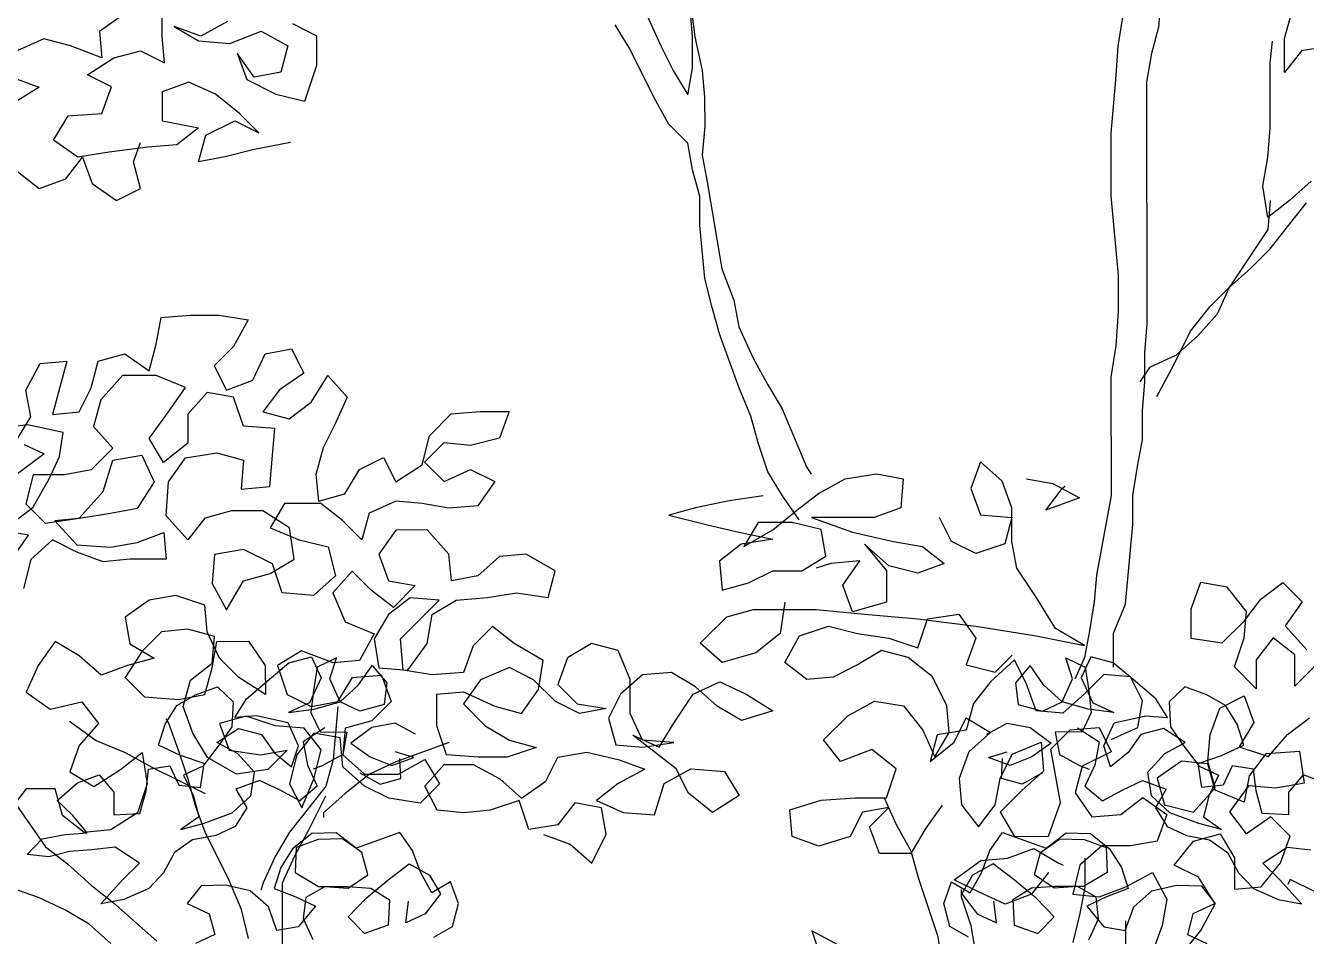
# Model space of a CAD drawing. Header units: millimetres. Extents: x 2622 to 2811, y 687 to 801.
# Drawn here: x 2710.138 to 2710.775, y 773.79 to 774.243 of the extents above; entities that cross this region are included whole.
import ezdxf

# ---------------------------------------------------------------- set-up
doc = ezdxf.new("R2010")
doc.units = ezdxf.units.MM
doc.layers.add('CHIOMA', color=94, linetype='Continuous')
doc.layers.add('tronco', color=36, linetype='Continuous')

msp = doc.modelspace()

# ---------------------------------------------------------------- linework, layer by layer
at = {"layer": 'CHIOMA'}
for p, q in [((2710.18638, 774.24821), (2710.17437, 774.23979)), ((2710.20563, 774.23741), (2710.20561, 774.25184)), ((2710.76387, 774.23617), (2710.76747, 774.2494)), ((2710.17437, 774.23979), (2710.17559, 774.22657)), ((2710.21163, 774.24223), (2710.22366, 774.23502)), ((2710.22486, 774.23743), (2710.21163, 774.24223)), ((2710.23807, 774.24465), (2710.22486, 774.23743)), ((2710.23929, 774.23384), (2710.25491, 774.23986)), ((2710.25491, 774.23986), (2710.26814, 774.23266)), ((2710.28256, 774.23748), (2710.27053, 774.24348)), ((2710.14673, 774.23616), (2710.13351, 774.23013)), ((2710.15995, 774.23256), (2710.14673, 774.23616)), ((2710.20684, 774.22419), (2710.20563, 774.23741)), ((2710.22366, 774.23502), (2710.23929, 774.23384)), ((2710.28257, 774.22306), (2710.28256, 774.23748)), ((2710.75667, 774.22415), (2710.75787, 774.23497)), ((2710.76389, 774.21935), (2710.76387, 774.23617)), ((2710.17559, 774.22657), (2710.15995, 774.23256)), ((2710.1816, 774.22657), (2710.19481, 774.23019)), ((2710.19481, 774.23019), (2710.20684, 774.22419)), ((2710.2429, 774.22903), (2710.24772, 774.21581)), ((2710.25132, 774.21702), (2710.2429, 774.22903)), ((2710.26814, 774.23266), (2710.26454, 774.21944)), ((2710.77229, 774.23017), (2710.76389, 774.21935)), ((2710.78792, 774.23259), (2710.77229, 774.23017)), ((2710.16838, 774.21815), (2710.1816, 774.22657)), ((2710.27657, 774.20502), (2710.28257, 774.22306)), ((2710.7567, 774.19169), (2710.75667, 774.22415)), ((2710.13112, 774.21691), (2710.14435, 774.21211)), ((2710.18041, 774.21215), (2710.16838, 774.21815)), ((2710.21887, 774.21459), (2710.20565, 774.20977)), ((2710.2321, 774.20859), (2710.21887, 774.21459)), ((2710.24772, 774.21581), (2710.26215, 774.20862)), ((2710.26454, 774.21944), (2710.25132, 774.21702)), ((2710.14435, 774.21211), (2710.13113, 774.20369)), ((2710.17561, 774.19892), (2710.18041, 774.21215)), ((2710.20565, 774.20977), (2710.20566, 774.19534)), ((2710.24413, 774.19898), (2710.2321, 774.20859)), ((2710.26215, 774.20862), (2710.27657, 774.20502)), ((2710.15158, 774.18568), (2710.15878, 774.1977)), ((2710.15878, 774.1977), (2710.17561, 774.19892)), ((2710.20566, 774.19534), (2710.2237, 774.19175)), ((2710.22731, 774.18815), (2710.24173, 774.19537)), ((2710.24173, 774.19537), (2710.25375, 774.18938)), ((2710.25375, 774.18938), (2710.24413, 774.19898)), ((2710.2237, 774.19175), (2710.21289, 774.18333)), ((2710.16361, 774.17727), (2710.15158, 774.18568)), ((2710.19846, 774.18211), (2710.17923, 774.17969)), ((2710.19126, 774.17489), (2710.19486, 774.18451)), ((2710.21289, 774.18333), (2710.19846, 774.18211)), ((2710.22371, 774.17492), (2710.22731, 774.18815)), ((2710.26938, 774.18458), (2710.25135, 774.18096)), ((2710.15761, 774.16645), (2710.16602, 774.17727)), ((2710.17923, 774.17969), (2710.16361, 774.17727)), ((2710.16602, 774.17727), (2710.17084, 774.16406)), ((2710.23693, 774.17734), (2710.22371, 774.17492)), ((2710.25135, 774.18096), (2710.23693, 774.17734)), ((2710.13357, 774.17003), (2710.14439, 774.16163)), ((2710.19488, 774.16168), (2710.19126, 774.17489)), ((2710.14439, 774.16163), (2710.15761, 774.16645)), ((2710.17084, 774.16406), (2710.18286, 774.15565)), ((2710.18286, 774.15565), (2710.19488, 774.16168)), ((2710.20267, 774.08421), (2710.20507, 774.09743)), ((2710.20507, 774.09743), (2710.21949, 774.09865)), ((2710.21949, 774.09865), (2710.23391, 774.09866)), ((2710.23391, 774.09866), (2710.24834, 774.09627)), ((2710.24834, 774.09627), (2710.24114, 774.08304)), ((2710.19908, 774.07098), (2710.20267, 774.08421)), ((2710.24114, 774.08304), (2710.23153, 774.07342)), ((2710.25677, 774.07945), (2710.26999, 774.08187)), ((2710.26999, 774.08187), (2710.27601, 774.06985)), ((2710.13779, 774.06131), (2710.14499, 774.07454)), ((2710.14499, 774.07454), (2710.15821, 774.07575)), ((2710.15821, 774.07575), (2710.15102, 774.0493)), ((2710.17024, 774.06254), (2710.17383, 774.07577)), ((2710.17383, 774.07577), (2710.18705, 774.07939)), ((2710.18705, 774.07939), (2710.19908, 774.07098)), ((2710.25077, 774.06622), (2710.25677, 774.07945)), ((2710.18586, 774.06857), (2710.17505, 774.05654)), ((2710.20269, 774.06858), (2710.18586, 774.06857)), ((2710.21712, 774.06258), (2710.20269, 774.06858)), ((2710.23153, 774.07342), (2710.23755, 774.0614)), ((2710.27601, 774.06985), (2710.264, 774.06143)), ((2710.27963, 774.05543), (2710.28803, 774.06866)), ((2710.28803, 774.06866), (2710.29766, 774.05785)), ((2710.1402, 774.04809), (2710.13779, 774.06131)), ((2710.16424, 774.05052), (2710.17024, 774.06254)), ((2710.20872, 774.05056), (2710.21712, 774.06258)), ((2710.23755, 774.0614), (2710.25077, 774.06622)), ((2710.264, 774.06143), (2710.25559, 774.0506)), ((2710.17505, 774.05654), (2710.17146, 774.04331)), ((2710.22794, 774.06019), (2710.21833, 774.04936)), ((2710.24116, 774.0578), (2710.22794, 774.06019)), ((2710.24598, 774.04338), (2710.24116, 774.0578)), ((2710.26882, 774.04701), (2710.27963, 774.05543)), ((2710.29766, 774.05785), (2710.29166, 774.04462)), ((2710.15102, 774.0493), (2710.16424, 774.05052)), ((2710.19911, 774.03733), (2710.20872, 774.05056)), ((2710.21833, 774.04936), (2710.21835, 774.03494)), ((2710.25559, 774.0506), (2710.26882, 774.04701)), ((2710.33854, 774.03866), (2710.34935, 774.04948)), ((2710.34935, 774.04948), (2710.36377, 774.0507)), ((2710.36377, 774.0507), (2710.3782, 774.05071)), ((2710.3782, 774.05071), (2710.3734, 774.03749)), ((2710.1386, 774.044), (2710.12586, 774.04245)), ((2710.133, 774.03606), (2710.1402, 774.04809)), ((2710.15634, 774.04021), (2710.1386, 774.044)), ((2710.17146, 774.04331), (2710.18109, 774.0325)), ((2710.26161, 774.04219), (2710.24598, 774.04338)), ((2710.26042, 774.02897), (2710.26161, 774.04219)), ((2710.29166, 774.04462), (2710.28566, 774.0326)), ((2710.15452, 774.0283), (2710.15634, 774.04021)), ((2710.20633, 774.02531), (2710.19911, 774.03733)), ((2710.33495, 774.02423), (2710.33854, 774.03866)), ((2710.3734, 774.03749), (2710.35898, 774.03387)), ((2710.14688, 774.02962), (2710.12839, 774.01575)), ((2710.13703, 774.03422), (2710.14688, 774.02962)), ((2710.18109, 774.0325), (2710.17028, 774.02167)), ((2710.21835, 774.03494), (2710.20633, 774.02531)), ((2710.21715, 774.02773), (2710.23277, 774.03014)), ((2710.23277, 774.03014), (2710.246, 774.02655)), ((2710.28566, 774.0326), (2710.28207, 774.01937)), ((2710.34576, 774.03506), (2710.33615, 774.02543)), ((2710.35898, 774.03387), (2710.34576, 774.03506)), ((2710.14934, 774.01721), (2710.15452, 774.0283)), ((2710.1763, 774.01086), (2710.18109, 774.02649)), ((2710.18109, 774.02649), (2710.19551, 774.02891)), ((2710.19551, 774.02891), (2710.20154, 774.01569)), ((2710.20875, 774.0157), (2710.21715, 774.02773)), ((2710.246, 774.02655), (2710.24481, 774.01213)), ((2710.25923, 774.01334), (2710.26042, 774.02897)), ((2710.3037, 774.0218), (2710.31572, 774.02782)), ((2710.31572, 774.02782), (2710.32174, 774.0158)), ((2710.32174, 774.0158), (2710.33495, 774.02423)), ((2710.33615, 774.02543), (2710.34578, 774.01582)), ((2710.52607, 774.0232), (2710.52848, 774.0196)), ((2710.61261, 774.02568), (2710.60782, 774.01246)), ((2710.62344, 774.01608), (2710.61261, 774.02568)), ((2710.14143, 774.01924), (2710.13784, 774.00482)), ((2710.1412, 774.003), (2710.14934, 774.01721)), ((2710.15706, 774.01926), (2710.14143, 774.01924)), ((2710.17028, 774.02167), (2710.15706, 774.01926)), ((2710.28207, 774.01937), (2710.28328, 774.00615)), ((2710.2965, 774.00977), (2710.3037, 774.0218)), ((2710.34578, 774.01582), (2710.35899, 774.02185)), ((2710.35899, 774.02185), (2710.37102, 774.01585)), ((2710.51406, 774.00877), (2710.50684, 774.02078)), ((2710.53209, 774.00998), (2710.54531, 774.01721)), ((2710.54531, 774.01721), (2710.56093, 774.01963)), ((2710.56093, 774.01963), (2710.57416, 774.01723)), ((2710.57416, 774.01723), (2710.57297, 774.00281)), ((2710.63546, 774.01729), (2710.64868, 774.0149)), ((2710.16429, 773.99763), (2710.1763, 774.01086)), ((2710.20154, 774.01569), (2710.19313, 774.00246)), ((2710.20756, 773.99887), (2710.20875, 774.0157)), ((2710.24481, 774.01213), (2710.25923, 774.01334)), ((2710.37102, 774.01585), (2710.36262, 774.00382)), ((2710.60782, 774.01246), (2710.61264, 773.99924)), ((2710.62826, 774.00286), (2710.62344, 774.01608)), ((2710.64509, 774.00167), (2710.65349, 774.0125)), ((2710.64868, 774.0149), (2710.66191, 774.0077)), ((2710.65349, 774.0125), (2710.6547, 774.0137)), ((2710.13784, 774.00482), (2710.14746, 773.99521)), ((2710.26645, 774.00493), (2710.25925, 773.99291)), ((2710.28448, 774.00495), (2710.26645, 774.00493)), ((2710.28328, 774.00615), (2710.2965, 774.00977)), ((2710.29531, 773.99655), (2710.28448, 774.00495)), ((2710.32174, 774.00619), (2710.30853, 774.00016)), ((2710.33497, 774.005), (2710.32174, 774.00619)), ((2710.34819, 774.0026), (2710.33497, 774.005)), ((2710.36262, 774.00382), (2710.34819, 774.0026)), ((2710.48762, 774.00634), (2710.4708, 774.00272)), ((2710.50445, 774.00876), (2710.48762, 774.00634)), ((2710.52249, 773.99675), (2710.51406, 774.00877)), ((2710.52128, 774.00156), (2710.53209, 774.00998)), ((2710.66191, 774.0077), (2710.64509, 774.00167)), ((2710.12838, 773.99323), (2710.1412, 774.003)), ((2710.14746, 773.99521), (2710.16429, 773.99763)), ((2710.16549, 773.99763), (2710.15227, 773.99641)), ((2710.17991, 774.00005), (2710.16549, 773.99763)), ((2710.19313, 774.00246), (2710.17991, 774.00005)), ((2710.21839, 773.98686), (2710.20756, 773.99887)), ((2710.22679, 773.99768), (2710.21839, 773.98686)), ((2710.24001, 774.0013), (2710.22679, 773.99768)), ((2710.25564, 774.00132), (2710.24001, 774.0013)), ((2710.26887, 773.99292), (2710.25564, 774.00132)), ((2710.30853, 774.00016), (2710.30493, 773.98694)), ((2710.4708, 774.00272), (2710.45758, 773.9991)), ((2710.45758, 773.9991), (2710.47682, 773.99431)), ((2710.50927, 773.99193), (2710.52128, 774.00156)), ((2710.55975, 773.99799), (2710.5285, 773.99796)), ((2710.5285, 773.99796), (2710.54894, 773.99077)), ((2710.57297, 774.00281), (2710.55975, 773.99799)), ((2710.59823, 773.986), (2710.59221, 773.99802)), ((2710.61264, 773.99924), (2710.62827, 773.99805)), ((2710.62827, 773.99805), (2710.62467, 773.98483)), ((2710.62828, 773.98603), (2710.62826, 774.00286)), ((2710.13905, 773.98919), (2710.12583, 773.99158)), ((2710.15227, 773.99641), (2710.1631, 773.9844)), ((2710.25925, 773.99291), (2710.27368, 773.98691)), ((2710.27129, 773.97729), (2710.26887, 773.99292)), ((2710.30493, 773.98694), (2710.29531, 773.99655)), ((2710.32176, 773.99176), (2710.31336, 773.97973)), ((2710.33738, 773.99178), (2710.32176, 773.99176)), ((2710.34821, 773.97977), (2710.33738, 773.99178)), ((2710.47682, 773.99431), (2710.49244, 773.99072)), ((2710.50206, 773.99553), (2710.49486, 773.98351)), ((2710.49486, 773.98351), (2710.50927, 773.99193)), ((2710.51888, 773.99555), (2710.50206, 773.99553)), ((2710.53331, 773.99196), (2710.51888, 773.99555)), ((2710.53573, 773.97874), (2710.53331, 773.99196)), ((2710.13065, 773.97716), (2710.13905, 773.98919)), ((2710.15108, 773.9868), (2710.14027, 773.97717)), ((2710.1631, 773.9808), (2710.15108, 773.9868)), ((2710.17993, 773.98322), (2710.19315, 773.98563)), ((2710.19315, 773.98563), (2710.20637, 773.99045)), ((2710.20637, 773.99045), (2710.20758, 773.97723)), ((2710.27368, 773.98691), (2710.28811, 773.98332)), ((2710.49365, 773.98471), (2710.48284, 773.97628)), ((2710.49244, 773.99072), (2710.50928, 773.98713)), ((2710.50928, 773.98713), (2710.49365, 773.98471)), ((2710.54894, 773.99077), (2710.56938, 773.98598)), ((2710.55495, 773.98476), (2710.56579, 773.97155)), ((2710.56698, 773.97396), (2710.55495, 773.98476)), ((2710.56938, 773.98598), (2710.5838, 773.98359)), ((2710.61025, 773.98001), (2710.59823, 773.986)), ((2710.62467, 773.98483), (2710.61025, 773.98001)), ((2710.63069, 773.97281), (2710.62828, 773.98603)), ((2710.1631, 773.9844), (2710.17993, 773.98322)), ((2710.17633, 773.976), (2710.1631, 773.9808)), ((2710.23162, 773.97966), (2710.23043, 773.96523)), ((2710.24604, 773.98208), (2710.23162, 773.97966)), ((2710.26047, 773.97488), (2710.24604, 773.98208)), ((2710.28811, 773.98332), (2710.29173, 773.9689)), ((2710.31336, 773.97973), (2710.31818, 773.96652)), ((2710.34943, 773.96654), (2710.34821, 773.97977)), ((2710.37346, 773.97859), (2710.36265, 773.96896)), ((2710.38668, 773.9798), (2710.37346, 773.97859)), ((2710.40111, 773.9714), (2710.38668, 773.9798)), ((2710.52371, 773.97151), (2710.53573, 773.97874)), ((2710.5838, 773.98359), (2710.59463, 773.97518)), ((2710.14027, 773.97717), (2710.13667, 773.96274)), ((2710.18955, 773.97722), (2710.17633, 773.976)), ((2710.20758, 773.97723), (2710.18955, 773.97722)), ((2710.25927, 773.97007), (2710.27129, 773.97729)), ((2710.26529, 773.96046), (2710.26047, 773.97488)), ((2710.48284, 773.97628), (2710.48406, 773.96186)), ((2710.53814, 773.97513), (2710.53093, 773.97272)), ((2710.55256, 773.97635), (2710.53814, 773.97513)), ((2710.54416, 773.96432), (2710.55256, 773.97635)), ((2710.58141, 773.97036), (2710.56698, 773.97396)), ((2710.59463, 773.97518), (2710.58141, 773.97036)), ((2710.23765, 773.95202), (2710.24605, 773.96645)), ((2710.24605, 773.96645), (2710.25927, 773.97007)), ((2710.29173, 773.9689), (2710.28092, 773.95927)), ((2710.30014, 773.97131), (2710.29053, 773.96048)), ((2710.30977, 773.9617), (2710.30014, 773.97131)), ((2710.31818, 773.96652), (2710.3314, 773.96412)), ((2710.36265, 773.96896), (2710.34943, 773.96654)), ((2710.39752, 773.95817), (2710.40111, 773.9714)), ((2710.49728, 773.96548), (2710.50929, 773.9715)), ((2710.50929, 773.9715), (2710.52371, 773.97151)), ((2710.56579, 773.97155), (2710.5658, 773.95592)), ((2710.72205, 773.96568), (2710.71726, 773.95246)), ((2710.73528, 773.96329), (2710.72205, 773.96568)), ((2710.75211, 773.9573), (2710.76292, 773.96572)), ((2710.76292, 773.96572), (2710.77255, 773.95611)), ((2710.2124, 773.95921), (2710.19918, 773.95679)), ((2710.22683, 773.95441), (2710.2124, 773.95921)), ((2710.23043, 773.96523), (2710.23765, 773.95202)), ((2710.28092, 773.95927), (2710.26529, 773.96046)), ((2710.29053, 773.96048), (2710.29656, 773.94606)), ((2710.32059, 773.9533), (2710.30977, 773.9617)), ((2710.3314, 773.96412), (2710.32059, 773.9533)), ((2710.36747, 773.95815), (2710.38189, 773.96056)), ((2710.38189, 773.96056), (2710.39752, 773.95817)), ((2710.48406, 773.96186), (2710.49728, 773.96548)), ((2710.54898, 773.9511), (2710.54416, 773.96432)), ((2710.7449, 773.95128), (2710.73528, 773.96329)), ((2710.19918, 773.95679), (2710.18717, 773.94837)), ((2710.22805, 773.94119), (2710.22683, 773.95441)), ((2710.329, 773.95811), (2710.31819, 773.94969)), ((2710.32421, 773.93767), (2710.34343, 773.95692)), ((2710.34343, 773.95692), (2710.329, 773.95811)), ((2710.33983, 773.94971), (2710.35184, 773.95693)), ((2710.35184, 773.95693), (2710.36747, 773.95815)), ((2710.51532, 773.95588), (2710.51293, 773.94025)), ((2710.5658, 773.95592), (2710.54898, 773.9511)), ((2710.74371, 773.94647), (2710.75211, 773.9573)), ((2710.77255, 773.95611), (2710.76414, 773.94409)), ((2710.18717, 773.94837), (2710.18959, 773.93515)), ((2710.31819, 773.94969), (2710.31099, 773.93766)), ((2710.33744, 773.93528), (2710.33983, 773.94971)), ((2710.47326, 773.93541), (2710.48647, 773.94864)), ((2710.48647, 773.94864), (2710.49969, 773.95226)), ((2710.49969, 773.95226), (2710.53094, 773.95229)), ((2710.53094, 773.95229), (2710.55499, 773.9499)), ((2710.55499, 773.9499), (2710.58143, 773.94752)), ((2710.58143, 773.94752), (2710.61028, 773.94395)), ((2710.58145, 773.9331), (2710.58624, 773.94753)), ((2710.58624, 773.94753), (2710.60187, 773.94995)), ((2710.60187, 773.94995), (2710.61029, 773.93794)), ((2710.71726, 773.95246), (2710.71727, 773.93803)), ((2710.7329, 773.93564), (2710.74371, 773.94647)), ((2710.74371, 773.93806), (2710.7449, 773.95128)), ((2710.20521, 773.94117), (2710.1956, 773.93155)), ((2710.21843, 773.94238), (2710.20521, 773.94117)), ((2710.23166, 773.93879), (2710.21843, 773.94238)), ((2710.23407, 773.92797), (2710.22805, 773.94119)), ((2710.29656, 773.94606), (2710.31099, 773.94007)), ((2710.31099, 773.94007), (2710.30379, 773.92684)), ((2710.36988, 773.94373), (2710.36028, 773.9341)), ((2710.38071, 773.93532), (2710.36988, 773.94373)), ((2710.51293, 773.94025), (2710.50091, 773.93062)), ((2710.52254, 773.93906), (2710.53696, 773.94388)), ((2710.53696, 773.94388), (2710.55139, 773.94029)), ((2710.55139, 773.94029), (2710.56702, 773.9379)), ((2710.66678, 773.94159), (2710.66439, 773.92837)), ((2710.67882, 773.92357), (2710.6788, 773.9404)), ((2710.76414, 773.94409), (2710.77497, 773.93208)), ((2710.15233, 773.93631), (2710.14392, 773.92429)), ((2710.16435, 773.92911), (2710.15233, 773.93631)), ((2710.18959, 773.93515), (2710.20162, 773.92794)), ((2710.23047, 773.92557), (2710.23166, 773.93879)), ((2710.23047, 773.92316), (2710.23286, 773.93639)), ((2710.23286, 773.93639), (2710.24849, 773.9364)), ((2710.24849, 773.9364), (2710.25691, 773.92439)), ((2710.31099, 773.93766), (2710.31341, 773.92324)), ((2710.32543, 773.92205), (2710.32421, 773.93767)), ((2710.32783, 773.92205), (2710.33744, 773.93528)), ((2710.36028, 773.9341), (2710.35548, 773.92087)), ((2710.39514, 773.92692), (2710.38071, 773.93532)), ((2710.41917, 773.93536), (2710.40716, 773.92813)), ((2710.4324, 773.93176), (2710.41917, 773.93536)), ((2710.48409, 773.9258), (2710.47326, 773.93541)), ((2710.51534, 773.92583), (2710.52254, 773.93906)), ((2710.56702, 773.9379), (2710.58145, 773.9331)), ((2710.61029, 773.93794), (2710.60549, 773.92471)), ((2710.71727, 773.93803), (2710.7329, 773.93564)), ((2710.73892, 773.92363), (2710.74371, 773.93806)), ((2710.75814, 773.93807), (2710.74973, 773.92724)), ((2710.76896, 773.92967), (2710.75814, 773.93807)), ((2710.17518, 773.91951), (2710.16435, 773.92911)), ((2710.1956, 773.93155), (2710.1872, 773.91832)), ((2710.20162, 773.92794), (2710.1884, 773.92433)), ((2710.24369, 773.91837), (2710.23407, 773.92797)), ((2710.27493, 773.93162), (2710.26292, 773.9244)), ((2710.26863, 773.92567), (2710.2798, 773.92871)), ((2710.29057, 773.92562), (2710.27493, 773.93162)), ((2710.2798, 773.92871), (2710.28464, 773.91819)), ((2710.29229, 773.92812), (2710.28268, 773.92361)), ((2710.28892, 773.91769), (2710.29229, 773.92812)), ((2710.40716, 773.92813), (2710.40236, 773.91491)), ((2710.43842, 773.91734), (2710.4324, 773.93176)), ((2710.50091, 773.93062), (2710.48409, 773.9258)), ((2710.56342, 773.93188), (2710.5514, 773.92466)), ((2710.57664, 773.92829), (2710.56342, 773.93188)), ((2710.58867, 773.91868), (2710.57664, 773.92829)), ((2710.61992, 773.92112), (2710.62833, 773.92954)), ((2710.65503, 773.92812), (2710.66464, 773.92361)), ((2710.6584, 773.91769), (2710.65503, 773.92812)), ((2710.66439, 773.92837), (2710.65959, 773.91755)), ((2710.66751, 773.92871), (2710.66267, 773.91819)), ((2710.67869, 773.92567), (2710.66751, 773.92871)), ((2710.76898, 773.91404), (2710.76896, 773.92967)), ((2710.14392, 773.92429), (2710.13792, 773.91106)), ((2710.1884, 773.92433), (2710.17518, 773.91951)), ((2710.21966, 773.91714), (2710.23047, 773.92557)), ((2710.22687, 773.90994), (2710.23047, 773.92316)), ((2710.25691, 773.92439), (2710.25692, 773.90997)), ((2710.26, 773.91845), (2710.26863, 773.92567)), ((2710.26292, 773.9244), (2710.26774, 773.90998)), ((2710.28268, 773.92361), (2710.28086, 773.9117)), ((2710.30379, 773.92684), (2710.29057, 773.92562)), ((2710.30329, 773.91472), (2710.31003, 773.92433)), ((2710.31003, 773.92433), (2710.31726, 773.9157)), ((2710.31341, 773.92324), (2710.32783, 773.92205)), ((2710.33985, 773.91966), (2710.32543, 773.92205)), ((2710.37832, 773.9233), (2710.3639, 773.91728)), ((2710.39034, 773.9173), (2710.37832, 773.9233)), ((2710.39275, 773.91249), (2710.39514, 773.92692)), ((2710.45885, 773.92097), (2710.44443, 773.91975)), ((2710.47088, 773.91377), (2710.45885, 773.92097)), ((2710.52617, 773.91742), (2710.51534, 773.92583)), ((2710.5514, 773.92466), (2710.53939, 773.91864)), ((2710.60549, 773.92471), (2710.61992, 773.92112)), ((2710.62953, 773.92713), (2710.61752, 773.91631)), ((2710.63555, 773.91512), (2710.62953, 773.92713)), ((2710.63728, 773.92433), (2710.63006, 773.9157)), ((2710.64403, 773.91472), (2710.63728, 773.92433)), ((2710.66464, 773.92361), (2710.66646, 773.9117)), ((2710.68732, 773.91845), (2710.67869, 773.92567)), ((2710.74975, 773.91282), (2710.73892, 773.92363)), ((2710.74973, 773.92724), (2710.74975, 773.91282)), ((2710.77859, 773.92367), (2710.76898, 773.91404)), ((2710.1872, 773.91832), (2710.19682, 773.90871)), ((2710.21606, 773.90392), (2710.21966, 773.91714)), ((2710.25692, 773.90997), (2710.24369, 773.91837)), ((2710.2475, 773.90778), (2710.26, 773.91845)), ((2710.28464, 773.91819), (2710.27889, 773.90587)), ((2710.29408, 773.90627), (2710.28892, 773.91769)), ((2710.29299, 773.90639), (2710.30019, 773.91842)), ((2710.29408, 773.90627), (2710.30329, 773.91472)), ((2710.30019, 773.91842), (2710.31461, 773.91963)), ((2710.31461, 773.91963), (2710.31943, 773.90642)), ((2710.31726, 773.9157), (2710.31602, 773.90502)), ((2710.35548, 773.92087), (2710.33985, 773.91966)), ((2710.3639, 773.91728), (2710.35549, 773.90525)), ((2710.40117, 773.90649), (2710.39034, 773.9173)), ((2710.40236, 773.91491), (2710.41199, 773.9053)), ((2710.44443, 773.91975), (2710.43362, 773.91013)), ((2710.43844, 773.90052), (2710.43842, 773.91734)), ((2710.46968, 773.91016), (2710.4829, 773.91618)), ((2710.4829, 773.91618), (2710.49612, 773.91018)), ((2710.53939, 773.91864), (2710.52617, 773.91742)), ((2710.5959, 773.90427), (2710.58867, 773.91868)), ((2710.61752, 773.91631), (2710.60912, 773.90548)), ((2710.63006, 773.9157), (2710.6313, 773.90502)), ((2710.64037, 773.9019), (2710.63555, 773.91512)), ((2710.65323, 773.90627), (2710.64403, 773.91472)), ((2710.65323, 773.90627), (2710.6584, 773.91769)), ((2710.66267, 773.91819), (2710.66843, 773.90587)), ((2710.67401, 773.91996), (2710.66441, 773.91034)), ((2710.68724, 773.91877), (2710.67401, 773.91996)), ((2710.69326, 773.90676), (2710.68724, 773.91877)), ((2710.69981, 773.90778), (2710.68732, 773.91845)), ((2710.13792, 773.91106), (2710.14995, 773.90266)), ((2710.19682, 773.90871), (2710.21365, 773.90752)), ((2710.21291, 773.90443), (2710.2222, 773.90985)), ((2710.21365, 773.90752), (2710.22687, 773.90994)), ((2710.2222, 773.90985), (2710.23305, 773.91378)), ((2710.23305, 773.91378), (2710.24085, 773.90638)), ((2710.26774, 773.90998), (2710.27977, 773.90398)), ((2710.28086, 773.9117), (2710.27962, 773.90102)), ((2710.34227, 773.91004), (2710.35549, 773.91126)), ((2710.34228, 773.89442), (2710.34227, 773.91004)), ((2710.35549, 773.91126), (2710.37112, 773.90406)), ((2710.38435, 773.90047), (2710.39275, 773.91249)), ((2710.43362, 773.91013), (2710.42762, 773.8981)), ((2710.46008, 773.89573), (2710.46968, 773.91016)), ((2710.48171, 773.90416), (2710.47088, 773.91377)), ((2710.49612, 773.91018), (2710.50935, 773.90178)), ((2710.66441, 773.91034), (2710.6536, 773.90071)), ((2710.66646, 773.9117), (2710.6677, 773.90102)), ((2710.71427, 773.91378), (2710.70647, 773.90638)), ((2710.72512, 773.90985), (2710.71427, 773.91378)), ((2710.7344, 773.90443), (2710.72512, 773.90985)), ((2710.73173, 773.90319), (2710.74374, 773.90921)), ((2710.74374, 773.90921), (2710.74856, 773.89599)), ((2710.14995, 773.90266), (2710.16557, 773.90628)), ((2710.16557, 773.90628), (2710.174, 773.89547)), ((2710.20707, 773.89515), (2710.21291, 773.90443)), ((2710.22088, 773.8907), (2710.21606, 773.90392)), ((2710.24085, 773.90638), (2710.24026, 773.8939)), ((2710.24166, 773.8985), (2710.2475, 773.90778)), ((2710.27889, 773.90587), (2710.26837, 773.90103)), ((2710.26837, 773.90103), (2710.2811, 773.90258)), ((2710.27977, 773.90398), (2710.29299, 773.90639)), ((2710.2811, 773.90258), (2710.29408, 773.90627)), ((2710.29299, 773.90399), (2710.29061, 773.87754)), ((2710.30394, 773.90166), (2710.29408, 773.90627)), ((2710.31602, 773.90502), (2710.30394, 773.90166)), ((2710.31943, 773.90642), (2710.30983, 773.89679)), ((2710.35549, 773.90525), (2710.36632, 773.89444)), ((2710.37112, 773.90406), (2710.38435, 773.90047)), ((2710.41319, 773.90049), (2710.40117, 773.90649)), ((2710.41199, 773.9053), (2710.42641, 773.90291)), ((2710.42641, 773.90291), (2710.41319, 773.90049)), ((2710.49373, 773.89696), (2710.48171, 773.90416)), ((2710.54662, 773.89941), (2710.55983, 773.90664)), ((2710.55983, 773.90664), (2710.57426, 773.90425)), ((2710.57426, 773.90425), (2710.58389, 773.89223)), ((2710.59711, 773.89104), (2710.5959, 773.90427)), ((2710.60912, 773.90548), (2710.60552, 773.89225)), ((2710.6313, 773.90502), (2710.64338, 773.90166)), ((2710.6536, 773.90071), (2710.64037, 773.9019)), ((2710.64338, 773.90166), (2710.65323, 773.90627)), ((2710.66622, 773.90258), (2710.65323, 773.90627)), ((2710.67895, 773.90103), (2710.66622, 773.90258)), ((2710.66843, 773.90587), (2710.67895, 773.90103)), ((2710.69087, 773.89353), (2710.69326, 773.90676)), ((2710.70565, 773.8985), (2710.69981, 773.90778)), ((2710.70647, 773.90638), (2710.70705, 773.8939)), ((2710.72693, 773.88996), (2710.73173, 773.90319)), ((2710.74024, 773.89515), (2710.7344, 773.90443)), ((2710.174, 773.89547), (2710.16439, 773.88464)), ((2710.20886, 773.8955), (2710.20765, 773.8979)), ((2710.24732, 773.89914), (2710.2341, 773.89552)), ((2710.2341, 773.89552), (2710.23892, 773.8823)), ((2710.25259, 773.89939), (2710.24166, 773.8985)), ((2710.26175, 773.89434), (2710.24732, 773.89914)), ((2710.2682, 773.89585), (2710.25259, 773.89939)), ((2710.27337, 773.88443), (2710.2682, 773.89585)), ((2710.27962, 773.90102), (2710.28413, 773.8914)), ((2710.30983, 773.89679), (2710.29661, 773.89317)), ((2710.32144, 773.89573), (2710.30993, 773.89361)), ((2710.33162, 773.89022), (2710.32144, 773.89573)), ((2710.42762, 773.8981), (2710.43124, 773.88488)), ((2710.44446, 773.8873), (2710.43844, 773.90052)), ((2710.45288, 773.8837), (2710.46008, 773.89573)), ((2710.50935, 773.90178), (2710.49373, 773.89696)), ((2710.53461, 773.88738), (2710.54662, 773.89941)), ((2710.59952, 773.88624), (2710.60552, 773.89826)), ((2710.60552, 773.89826), (2710.61755, 773.89106)), ((2710.6157, 773.89022), (2710.62588, 773.89573)), ((2710.62588, 773.89573), (2710.63739, 773.89361)), ((2710.6677, 773.90102), (2710.66318, 773.8914)), ((2710.67395, 773.88443), (2710.67912, 773.89585)), ((2710.67912, 773.89585), (2710.69473, 773.89939)), ((2710.69473, 773.89939), (2710.70565, 773.8985)), ((2710.74856, 773.89599), (2710.74136, 773.88396)), ((2710.76539, 773.89), (2710.7762, 773.89842)), ((2710.2037, 773.88472), (2710.20707, 773.89515)), ((2710.2281, 773.87869), (2710.22088, 773.8907)), ((2710.23287, 773.8861), (2710.24363, 773.89307)), ((2710.24026, 773.8939), (2710.23352, 773.88429)), ((2710.24363, 773.89307), (2710.25497, 773.89003)), ((2710.25497, 773.89003), (2710.26129, 773.88107)), ((2710.27617, 773.89315), (2710.26175, 773.89434)), ((2710.28098, 773.89076), (2710.27258, 773.87993)), ((2710.28652, 773.89329), (2710.27575, 773.88632)), ((2710.2846, 773.88234), (2710.27617, 773.89315)), ((2710.29421, 773.88836), (2710.28098, 773.89076)), ((2710.28413, 773.8914), (2710.29753, 773.89115)), ((2710.29753, 773.89115), (2710.29538, 773.88014)), ((2710.29661, 773.89317), (2710.29542, 773.87995)), ((2710.30993, 773.89361), (2710.29949, 773.88573)), ((2710.3471, 773.88), (2710.34228, 773.89442)), ((2710.36632, 773.89444), (2710.37835, 773.88724)), ((2710.43965, 773.8897), (2710.45288, 773.8837)), ((2710.4613, 773.87289), (2710.43965, 773.8897)), ((2710.58389, 773.89223), (2710.58991, 773.87902)), ((2710.5911, 773.88984), (2710.58751, 773.87661)), ((2710.58991, 773.87902), (2710.59711, 773.89104)), ((2710.60552, 773.89225), (2710.5911, 773.88984)), ((2710.61755, 773.89106), (2710.60674, 773.88144)), ((2710.63739, 773.89361), (2710.64782, 773.88573)), ((2710.6476, 773.88268), (2710.65721, 773.8923)), ((2710.66318, 773.8914), (2710.64979, 773.89115)), ((2710.64979, 773.89115), (2710.65193, 773.88014)), ((2710.65721, 773.8923), (2710.67163, 773.89352)), ((2710.6608, 773.89329), (2710.67157, 773.88632)), ((2710.67163, 773.89352), (2710.67765, 773.8815)), ((2710.67765, 773.88751), (2710.69087, 773.89353)), ((2710.69235, 773.89003), (2710.68603, 773.88107)), ((2710.70369, 773.89307), (2710.69235, 773.89003)), ((2710.71445, 773.8861), (2710.70369, 773.89307)), ((2710.70705, 773.8939), (2710.7138, 773.88429)), ((2710.72574, 773.87674), (2710.72693, 773.88996)), ((2710.74362, 773.88472), (2710.74024, 773.89515)), ((2710.75579, 773.87917), (2710.76539, 773.89)), ((2710.16439, 773.88464), (2710.1596, 773.87141)), ((2710.21479, 773.87953), (2710.2037, 773.88472)), ((2710.23352, 773.88429), (2710.22588, 773.87435)), ((2710.24305, 773.88058), (2710.23287, 773.8861)), ((2710.26999, 773.874), (2710.27337, 773.88443)), ((2710.27575, 773.88632), (2710.27788, 773.87481)), ((2710.29542, 773.87394), (2710.29421, 773.88836)), ((2710.29949, 773.88573), (2710.3091, 773.87898)), ((2710.3483, 773.88601), (2710.32186, 773.87637)), ((2710.39157, 773.88364), (2710.37715, 773.87882)), ((2710.37835, 773.88724), (2710.39157, 773.88364)), ((2710.43124, 773.88488), (2710.44446, 773.88369)), ((2710.46009, 773.88611), (2710.44446, 773.8873)), ((2710.44446, 773.88369), (2710.46009, 773.88611)), ((2710.54303, 773.87657), (2710.53461, 773.88738)), ((2710.58751, 773.87661), (2710.59952, 773.88624)), ((2710.62837, 773.88026), (2710.64279, 773.88628)), ((2710.64782, 773.88573), (2710.63822, 773.87898)), ((2710.64279, 773.88628), (2710.64401, 773.87186)), ((2710.65244, 773.85624), (2710.6476, 773.88268)), ((2710.67157, 773.88632), (2710.66944, 773.87481)), ((2710.67732, 773.874), (2710.67395, 773.88443)), ((2710.70427, 773.88058), (2710.71445, 773.8861)), ((2710.7138, 773.88429), (2710.72144, 773.87435)), ((2710.73253, 773.87953), (2710.74362, 773.88472)), ((2710.74136, 773.88396), (2710.75579, 773.87917)), ((2710.18484, 773.87264), (2710.19565, 773.88106)), ((2710.18723, 773.88105), (2710.20046, 773.87385)), ((2710.19565, 773.88106), (2710.19807, 773.86544)), ((2710.22645, 773.87558), (2710.21479, 773.87953)), ((2710.24254, 773.87029), (2710.2281, 773.87869)), ((2710.23892, 773.8823), (2710.25455, 773.87991)), ((2710.25151, 773.87138), (2710.24305, 773.88058)), ((2710.25455, 773.87991), (2710.26777, 773.88233)), ((2710.26777, 773.88233), (2710.25816, 773.8727)), ((2710.26129, 773.88107), (2710.26999, 773.874)), ((2710.27258, 773.87993), (2710.26899, 773.8655)), ((2710.281, 773.86792), (2710.2846, 773.88234)), ((2710.29538, 773.88014), (2710.28519, 773.8744)), ((2710.29542, 773.87995), (2710.30624, 773.87034)), ((2710.32186, 773.87637), (2710.30865, 773.87035)), ((2710.3091, 773.87898), (2710.31986, 773.8747)), ((2710.31986, 773.8747), (2710.33071, 773.87864)), ((2710.33071, 773.87864), (2710.32151, 773.88144)), ((2710.32307, 773.87036), (2710.33629, 773.87758)), ((2710.32429, 773.86813), (2710.32373, 773.87815)), ((2710.33629, 773.87758), (2710.34351, 773.86557)), ((2710.36273, 773.87881), (2710.3471, 773.88)), ((2710.37715, 773.87882), (2710.36273, 773.87881)), ((2710.3964, 773.86682), (2710.4024, 773.87885)), ((2710.4024, 773.87885), (2710.41682, 773.88126)), ((2710.41682, 773.88126), (2710.43245, 773.87767)), ((2710.43245, 773.87767), (2710.44567, 773.87288)), ((2710.55865, 773.8826), (2710.54303, 773.87657)), ((2710.57068, 773.87299), (2710.55865, 773.8826)), ((2710.60674, 773.88144), (2710.60194, 773.86821)), ((2710.61661, 773.87864), (2710.62581, 773.88144)), ((2710.62746, 773.8747), (2710.61661, 773.87864)), ((2710.62237, 773.86823), (2710.62837, 773.88026)), ((2710.62302, 773.86813), (2710.62359, 773.87815)), ((2710.63822, 773.87898), (2710.62746, 773.8747)), ((2710.65193, 773.88014), (2710.66213, 773.8744)), ((2710.67765, 773.8815), (2710.66324, 773.87428)), ((2710.68603, 773.88107), (2710.67732, 773.874)), ((2710.69581, 773.87138), (2710.70427, 773.88058)), ((2710.71252, 773.87673), (2710.70051, 773.8683)), ((2710.72574, 773.87554), (2710.71252, 773.87673)), ((2710.72087, 773.87558), (2710.73253, 773.87953)), ((2710.72936, 773.86352), (2710.72574, 773.87674)), ((2710.75458, 773.88037), (2710.74618, 773.86954)), ((2710.77141, 773.88159), (2710.75458, 773.88037)), ((2710.77383, 773.86596), (2710.77141, 773.88159)), ((2710.1596, 773.87141), (2710.17162, 773.86421)), ((2710.16343, 773.86601), (2710.17428, 773.86995)), ((2710.17162, 773.86421), (2710.18484, 773.87264)), ((2710.17428, 773.86995), (2710.1815, 773.86132)), ((2710.19761, 773.86205), (2710.19884, 773.87273)), ((2710.19884, 773.87273), (2710.20944, 773.87453)), ((2710.20944, 773.87453), (2710.21396, 773.86491)), ((2710.22588, 773.87435), (2710.21626, 773.86984)), ((2710.22464, 773.86367), (2710.22645, 773.87558)), ((2710.25816, 773.8727), (2710.24254, 773.87029)), ((2710.24969, 773.85947), (2710.25151, 773.87138)), ((2710.27788, 773.87481), (2710.28272, 773.86429)), ((2710.28519, 773.8744), (2710.28067, 773.87276)), ((2710.30625, 773.86433), (2710.29542, 773.87394)), ((2710.30384, 773.87093), (2710.31402, 773.86542)), ((2710.30624, 773.87034), (2710.32307, 773.87036)), ((2710.3363, 773.86436), (2710.34591, 773.87519)), ((2710.34591, 773.87519), (2710.36033, 773.8752)), ((2710.36033, 773.8752), (2710.37356, 773.868)), ((2710.44567, 773.87288), (2710.43246, 773.86565)), ((2710.4553, 773.86567), (2710.46851, 773.8729)), ((2710.46732, 773.86088), (2710.4613, 773.87289)), ((2710.46851, 773.8729), (2710.48534, 773.87171)), ((2710.48534, 773.87171), (2710.49256, 773.8597)), ((2710.56589, 773.85856), (2710.57068, 773.87299)), ((2710.64401, 773.87186), (2710.6332, 773.86223)), ((2710.64348, 773.87093), (2710.63329, 773.86542)), ((2710.66324, 773.87428), (2710.65964, 773.86105)), ((2710.66213, 773.8744), (2710.66665, 773.87276)), ((2710.66944, 773.87481), (2710.6646, 773.86429)), ((2710.69763, 773.85947), (2710.69581, 773.87138)), ((2710.72268, 773.86367), (2710.72087, 773.87558)), ((2710.72144, 773.87435), (2710.73106, 773.86984)), ((2710.72936, 773.86232), (2710.72574, 773.87554)), ((2710.73787, 773.87453), (2710.73336, 773.86491)), ((2710.74847, 773.87273), (2710.73787, 773.87453)), ((2710.74971, 773.86205), (2710.74847, 773.87273)), ((2710.77304, 773.86995), (2710.76581, 773.86132)), ((2710.78389, 773.86601), (2710.77304, 773.86995)), ((2710.15332, 773.85723), (2710.16343, 773.86601)), ((2710.19807, 773.86544), (2710.19327, 773.85101)), ((2710.21396, 773.86491), (2710.22464, 773.86367)), ((2710.21626, 773.86984), (2710.2211, 773.85932)), ((2710.25405, 773.86719), (2710.2423, 773.86292)), ((2710.26391, 773.86258), (2710.25405, 773.86719)), ((2710.26899, 773.8655), (2710.27501, 773.85349)), ((2710.28272, 773.86429), (2710.27409, 773.85707)), ((2710.27501, 773.85349), (2710.281, 773.86792)), ((2710.31827, 773.85834), (2710.30625, 773.86433)), ((2710.31402, 773.86542), (2710.32429, 773.86813)), ((2710.34351, 773.86557), (2710.3339, 773.85595)), ((2710.34232, 773.85235), (2710.3363, 773.86436)), ((2710.37356, 773.868), (2710.38438, 773.8584)), ((2710.38438, 773.8584), (2710.3964, 773.86682)), ((2710.43246, 773.86565), (2710.42165, 773.85723)), ((2710.4505, 773.85004), (2710.4553, 773.86567)), ((2710.60194, 773.86821), (2710.60315, 773.85499)), ((2710.61998, 773.85501), (2710.62237, 773.86823)), ((2710.63329, 773.86542), (2710.62302, 773.86813)), ((2710.6646, 773.86429), (2710.67323, 773.85707)), ((2710.68341, 773.86258), (2710.69327, 773.86719)), ((2710.69327, 773.86719), (2710.70502, 773.86292)), ((2710.70051, 773.8683), (2710.70412, 773.85508)), ((2710.73336, 773.86491), (2710.72268, 773.86367)), ((2710.73106, 773.86984), (2710.72622, 773.85932)), ((2710.73658, 773.85151), (2710.74618, 773.86474)), ((2710.74618, 773.86954), (2710.74379, 773.85632)), ((2710.74618, 773.86474), (2710.75941, 773.86355)), ((2710.75941, 773.86355), (2710.77383, 773.86596)), ((2710.13797, 773.86298), (2710.12956, 773.85215)), ((2710.15239, 773.86299), (2710.13797, 773.86298)), ((2710.15601, 773.84977), (2710.15239, 773.86299)), ((2710.16112, 773.84983), (2710.15332, 773.85723)), ((2710.1815, 773.86132), (2710.1815, 773.85006)), ((2710.19456, 773.85071), (2710.19761, 773.86205)), ((2710.2211, 773.85932), (2710.22381, 773.84905)), ((2710.24048, 773.85101), (2710.24969, 773.85947)), ((2710.2423, 773.86292), (2710.24772, 773.85363)), ((2710.27409, 773.85707), (2710.26391, 773.86258)), ((2710.3339, 773.85595), (2710.31827, 773.85834)), ((2710.42165, 773.85723), (2710.43488, 773.85123)), ((2710.47935, 773.85127), (2710.46732, 773.86088)), ((2710.49256, 773.8597), (2710.47935, 773.85127)), ((2710.51781, 773.85251), (2710.53344, 773.85733)), ((2710.53344, 773.85733), (2710.55026, 773.85855)), ((2710.55026, 773.85855), (2710.56589, 773.85856)), ((2710.56469, 773.85856), (2710.57071, 773.84534)), ((2710.6332, 773.86223), (2710.62239, 773.8514)), ((2710.65964, 773.86105), (2710.66807, 773.84904)), ((2710.67323, 773.85707), (2710.68341, 773.86258)), ((2710.68249, 773.85025), (2710.6933, 773.85868)), ((2710.6933, 773.85868), (2710.70533, 773.85028)), ((2710.70683, 773.85101), (2710.69763, 773.85947)), ((2710.70502, 773.86292), (2710.6996, 773.85363)), ((2710.71855, 773.85149), (2710.72936, 773.86352)), ((2710.72622, 773.85932), (2710.72351, 773.84905)), ((2710.74379, 773.85632), (2710.72936, 773.86232)), ((2710.75276, 773.85071), (2710.74971, 773.86205)), ((2710.76581, 773.86132), (2710.76582, 773.85006)), ((2710.19327, 773.85101), (2710.18006, 773.84258)), ((2710.22602, 773.84576), (2710.24048, 773.85101)), ((2710.24772, 773.85363), (2710.24188, 773.84435)), ((2710.35554, 773.85116), (2710.34232, 773.85235)), ((2710.36876, 773.85237), (2710.35554, 773.85116)), ((2710.38318, 773.85719), (2710.36876, 773.85237)), ((2710.38801, 773.84277), (2710.38318, 773.85719)), ((2710.41083, 773.85602), (2710.40243, 773.84519)), ((2710.42406, 773.85362), (2710.41083, 773.85602)), ((2710.42647, 773.8404), (2710.42406, 773.85362)), ((2710.43488, 773.85123), (2710.4505, 773.85004)), ((2710.51903, 773.83929), (2710.51781, 773.85251)), ((2710.55388, 773.85134), (2710.54788, 773.83931)), ((2710.5671, 773.85375), (2710.55388, 773.85134)), ((2710.55749, 773.84413), (2710.5671, 773.85375)), ((2710.59354, 773.85498), (2710.58514, 773.84295)), ((2710.60315, 773.85499), (2710.61158, 773.84418)), ((2710.61158, 773.84418), (2710.61998, 773.85501)), ((2710.62239, 773.8514), (2710.62961, 773.83939)), ((2710.64644, 773.8394), (2710.65244, 773.85624)), ((2710.6996, 773.85363), (2710.70544, 773.84435)), ((2710.70412, 773.85508), (2710.71855, 773.85149)), ((2710.7213, 773.84576), (2710.70683, 773.85101)), ((2710.745, 773.8407), (2710.73658, 773.85151)), ((2710.16684, 773.84137), (2710.15601, 773.84977)), ((2710.16835, 773.8412), (2710.16112, 773.84983)), ((2710.1815, 773.85006), (2710.19456, 773.85071)), ((2710.22381, 773.84905), (2710.21485, 773.84273)), ((2710.21485, 773.84273), (2710.22602, 773.84576)), ((2710.40243, 773.84519), (2710.38801, 773.84277)), ((2710.57071, 773.84534), (2710.57793, 773.83213)), ((2710.66807, 773.84904), (2710.68249, 773.85025)), ((2710.70533, 773.85028), (2710.70053, 773.83705)), ((2710.73247, 773.84273), (2710.7213, 773.84576)), ((2710.72351, 773.84905), (2710.73247, 773.84273)), ((2710.75702, 773.84912), (2710.745, 773.8407)), ((2710.76582, 773.85006), (2710.75276, 773.85071)), ((2710.76664, 773.83951), (2710.75702, 773.84912)), ((2710.13852, 773.83037), (2710.14592, 773.83817)), ((2710.14592, 773.83817), (2710.15742, 773.8403)), ((2710.15742, 773.8403), (2710.16835, 773.8412)), ((2710.18006, 773.84258), (2710.16684, 773.84137)), ((2710.23226, 773.83984), (2710.22076, 773.83771)), ((2710.24188, 773.84435), (2710.23226, 773.83984)), ((2710.28, 773.8408), (2710.27046, 773.83325)), ((2710.29215, 773.84112), (2710.28, 773.8408)), ((2710.29527, 773.83816), (2710.28312, 773.83784)), ((2710.30209, 773.83347), (2710.29215, 773.84112)), ((2710.30488, 773.83142), (2710.29527, 773.83816)), ((2710.32378, 773.84135), (2710.30209, 773.83347)), ((2710.3301, 773.83239), (2710.32378, 773.84135)), ((2710.39522, 773.84038), (2710.40845, 773.83558)), ((2710.41927, 773.82597), (2710.42647, 773.8404)), ((2710.53225, 773.83449), (2710.51903, 773.83929)), ((2710.54788, 773.83931), (2710.53225, 773.83449)), ((2710.56231, 773.83091), (2710.55749, 773.84413)), ((2710.58514, 773.84295), (2710.57793, 773.83093)), ((2710.61721, 773.83239), (2710.62353, 773.84135)), ((2710.62353, 773.84135), (2710.64523, 773.83347)), ((2710.62961, 773.83939), (2710.64644, 773.8394)), ((2710.64244, 773.83142), (2710.65204, 773.83816)), ((2710.64523, 773.83347), (2710.65516, 773.84112)), ((2710.65204, 773.83816), (2710.6642, 773.83784)), ((2710.65516, 773.84112), (2710.66732, 773.8408)), ((2710.66732, 773.8408), (2710.67686, 773.83325)), ((2710.70544, 773.84435), (2710.71506, 773.83984)), ((2710.71506, 773.83984), (2710.72656, 773.83771)), ((2710.71856, 773.83707), (2710.73178, 773.84068)), ((2710.73178, 773.84068), (2710.73901, 773.82867)), ((2710.76185, 773.82629), (2710.76664, 773.83951)), ((2710.15947, 773.83184), (2710.1492, 773.82913)), ((2710.17039, 773.83273), (2710.15947, 773.83184)), ((2710.18223, 773.83396), (2710.17039, 773.83273)), ((2710.1943, 773.82606), (2710.18223, 773.83396)), ((2710.22076, 773.83771), (2710.2118, 773.83139)), ((2710.27046, 773.83325), (2710.26462, 773.82397)), ((2710.27227, 773.8339), (2710.27169, 773.82141)), ((2710.28312, 773.83784), (2710.27227, 773.8339)), ((2710.33404, 773.82154), (2710.3301, 773.83239)), ((2710.40845, 773.83558), (2710.41927, 773.82597)), ((2710.57793, 773.83213), (2710.58155, 773.81891)), ((2710.61328, 773.82154), (2710.61721, 773.83239)), ((2710.62602, 773.82857), (2710.63923, 773.83339)), ((2710.63923, 773.83339), (2710.65126, 773.82619)), ((2710.67289, 773.83462), (2710.66208, 773.82499)), ((2710.6642, 773.83784), (2710.67505, 773.8339)), ((2710.68731, 773.83463), (2710.67289, 773.83462)), ((2710.67505, 773.8339), (2710.67563, 773.82141)), ((2710.67686, 773.83325), (2710.6827, 773.82397)), ((2710.70053, 773.83705), (2710.68731, 773.83463)), ((2710.70896, 773.82504), (2710.71856, 773.83707)), ((2710.72656, 773.83771), (2710.73552, 773.83139)), ((2710.75302, 773.82606), (2710.76509, 773.83396)), ((2710.76509, 773.83396), (2710.77692, 773.83273)), ((2710.1492, 773.82913), (2710.13852, 773.83037)), ((2710.18599, 773.81794), (2710.1943, 773.82606)), ((2710.2118, 773.83139), (2710.20629, 773.82121)), ((2710.30792, 773.82024), (2710.30488, 773.83142)), ((2710.31802, 773.81777), (2710.32846, 773.82565)), ((2710.32846, 773.82565), (2710.33864, 773.82014)), ((2710.57793, 773.83093), (2710.56231, 773.83091)), ((2710.59958, 773.81772), (2710.6128, 773.82735)), ((2710.61886, 773.82565), (2710.60868, 773.82014)), ((2710.6128, 773.82735), (2710.62602, 773.82857)), ((2710.6293, 773.81777), (2710.61886, 773.82565)), ((2710.6394, 773.82024), (2710.64244, 773.83142)), ((2710.65126, 773.82619), (2710.65367, 773.82499)), ((2710.66448, 773.8286), (2710.66449, 773.81418)), ((2710.73552, 773.83139), (2710.74103, 773.82121)), ((2710.73901, 773.82867), (2710.73902, 773.81304)), ((2710.75224, 773.81426), (2710.76185, 773.82629)), ((2710.76132, 773.81794), (2710.75302, 773.82606)), ((2710.20629, 773.82121), (2710.19889, 773.81341)), ((2710.26462, 773.82397), (2710.26125, 773.81353)), ((2710.27169, 773.82141), (2710.28343, 773.81442)), ((2710.29805, 773.81359), (2710.30792, 773.82024)), ((2710.33979, 773.81135), (2710.33404, 773.82154)), ((2710.33864, 773.82014), (2710.34406, 773.81085)), ((2710.60868, 773.82014), (2710.60326, 773.81085)), ((2710.60753, 773.81135), (2710.61328, 773.82154)), ((2710.64646, 773.82137), (2710.63805, 773.81055)), ((2710.64927, 773.81359), (2710.6394, 773.82024)), ((2710.66208, 773.82499), (2710.65849, 773.81057)), ((2710.67563, 773.82141), (2710.66389, 773.81442)), ((2710.6827, 773.82397), (2710.68607, 773.81353)), ((2710.68493, 773.8142), (2710.69814, 773.82142)), ((2710.69814, 773.82142), (2710.70537, 773.8082)), ((2710.72098, 773.81904), (2710.70896, 773.82504)), ((2710.72941, 773.80582), (2710.72098, 773.81904)), ((2710.74103, 773.82121), (2710.74843, 773.81341)), ((2710.17506, 773.80578), (2710.18599, 773.81794)), ((2710.19889, 773.81341), (2710.18656, 773.80791)), ((2710.22502, 773.81471), (2710.21795, 773.806)), ((2710.23718, 773.81503), (2710.22502, 773.81471)), ((2710.24942, 773.81231), (2710.23718, 773.81503)), ((2710.26125, 773.81353), (2710.27201, 773.80926)), ((2710.27718, 773.80909), (2710.28647, 773.8145)), ((2710.28343, 773.81442), (2710.29772, 773.8145)), ((2710.28647, 773.8145), (2710.29805, 773.81359)), ((2710.29772, 773.8145), (2710.30931, 773.81359)), ((2710.307, 773.80866), (2710.31802, 773.81777)), ((2710.30931, 773.81359), (2710.31859, 773.80775)), ((2710.34907, 773.81677), (2710.33979, 773.81135)), ((2710.35301, 773.80592), (2710.34907, 773.81677)), ((2710.59431, 773.80592), (2710.59824, 773.81677)), ((2710.59824, 773.81677), (2710.60753, 773.81135)), ((2710.61161, 773.81173), (2710.59958, 773.81772)), ((2710.6032, 773.80931), (2710.60319, 773.81292)), ((2710.63801, 773.81359), (2710.62873, 773.80775)), ((2710.64031, 773.80866), (2710.6293, 773.81777)), ((2710.64959, 773.8145), (2710.63801, 773.81359)), ((2710.66085, 773.8145), (2710.64927, 773.81359)), ((2710.66389, 773.81442), (2710.64959, 773.8145)), ((2710.67014, 773.80909), (2710.66085, 773.8145)), ((2710.66449, 773.81418), (2710.6621, 773.80095)), ((2710.67171, 773.80938), (2710.68493, 773.8142)), ((2710.68607, 773.81353), (2710.67531, 773.80926)), ((2710.6979, 773.81231), (2710.71014, 773.81503)), ((2710.71014, 773.81503), (2710.7223, 773.81471)), ((2710.7223, 773.81471), (2710.72937, 773.806)), ((2710.73902, 773.81304), (2710.75224, 773.81426)), ((2710.74843, 773.81341), (2710.76075, 773.80791)), ((2710.77226, 773.80578), (2710.76132, 773.81794)), ((2710.76666, 773.81788), (2710.76546, 773.81547)), ((2710.77869, 773.81188), (2710.76666, 773.81788)), ((2710.18656, 773.80791), (2710.17506, 773.80578)), ((2710.25845, 773.80433), (2710.24942, 773.81231)), ((2710.27201, 773.80926), (2710.28186, 773.80465)), ((2710.27594, 773.79841), (2710.27718, 773.80909)), ((2710.29813, 773.7993), (2710.307, 773.80866)), ((2710.31859, 773.80775), (2710.31801, 773.79526)), ((2710.3268, 773.79641), (2710.32804, 773.80708)), ((2710.34406, 773.81085), (2710.33641, 773.80092)), ((2710.60326, 773.81085), (2710.61091, 773.80092)), ((2710.62484, 773.80573), (2710.61161, 773.81173)), ((2710.62052, 773.79641), (2710.61928, 773.80708)), ((2710.63805, 773.81055), (2710.62484, 773.80573)), ((2710.62873, 773.80775), (2710.62931, 773.79526)), ((2710.64919, 773.7993), (2710.64031, 773.80866)), ((2710.65849, 773.81057), (2710.67171, 773.80938)), ((2710.67531, 773.80926), (2710.66546, 773.80465)), ((2710.67137, 773.79841), (2710.67014, 773.80909)), ((2710.68887, 773.80433), (2710.6979, 773.81231)), ((2710.70537, 773.8082), (2710.70298, 773.79498)), ((2710.76075, 773.80791), (2710.77226, 773.80578)), ((2710.21795, 773.806), (2710.22903, 773.80082)), ((2710.22903, 773.80082), (2710.23174, 773.79055)), ((2710.26271, 773.79258), (2710.25845, 773.80433)), ((2710.28186, 773.80465), (2710.27331, 773.79438)), ((2710.33641, 773.80092), (2710.3268, 773.79641)), ((2710.34996, 773.79458), (2710.35301, 773.80592)), ((2710.59735, 773.79458), (2710.59431, 773.80592)), ((2710.61091, 773.80092), (2710.62052, 773.79641)), ((2710.66546, 773.80465), (2710.67401, 773.79438)), ((2710.68461, 773.79258), (2710.68887, 773.80433)), ((2710.71828, 773.80082), (2710.71558, 773.79055)), ((2710.72937, 773.806), (2710.71828, 773.80082)), ((2710.72221, 773.79259), (2710.72941, 773.80582)), ((2710.27331, 773.79438), (2710.26271, 773.79258)), ((2710.28078, 773.78789), (2710.27594, 773.79841)), ((2710.30625, 773.791), (2710.29813, 773.7993)), ((2710.31801, 773.79526), (2710.30625, 773.791)), ((2710.34068, 773.78917), (2710.34996, 773.79458)), ((2710.60664, 773.78917), (2710.59735, 773.79458)), ((2710.62931, 773.79526), (2710.64106, 773.791)), ((2710.64106, 773.791), (2710.64919, 773.7993)), ((2710.66653, 773.78789), (2710.67137, 773.79841)), ((2710.67401, 773.79438), (2710.68461, 773.79258)), ((2710.70298, 773.79498), (2710.69818, 773.78175)), ((2710.23174, 773.79055), (2710.22212, 773.78604)), ((2710.52869, 773.79242), (2710.53351, 773.778)), ((2710.54192, 773.78522), (2710.52869, 773.79242)), ((2710.71261, 773.78057), (2710.72221, 773.79259)), ((2710.71558, 773.79055), (2710.72519, 773.78604))]:
    msp.add_line(p, q, dxfattribs=at)
at = {"layer": 'tronco'}
for p, q in [((2710.43569, 774.27193), (2710.45376, 774.23228)), ((2710.46816, 774.25514), (2710.47058, 774.23711)), ((2710.70136, 774.24213), (2710.70255, 774.25535)), ((2710.46938, 774.23711), (2710.46817, 774.25153)), ((2710.68333, 774.24692), (2710.68094, 774.23249)), ((2710.43813, 774.23107), (2710.43091, 774.24308)), ((2710.69777, 774.2289), (2710.70136, 774.24213)), ((2710.4694, 774.22148), (2710.46938, 774.23711)), ((2710.47058, 774.23711), (2710.4742, 774.22028)), ((2710.45018, 774.20704), (2710.43813, 774.23107)), ((2710.45376, 774.23228), (2710.45978, 774.22027)), ((2710.68094, 774.23249), (2710.67975, 774.21566)), ((2710.69538, 774.21448), (2710.69777, 774.2289)), ((2710.467, 774.20826), (2710.4694, 774.22148)), ((2710.45978, 774.22027), (2710.467, 774.20826)), ((2710.4742, 774.22028), (2710.47542, 774.20706)), ((2710.67975, 774.21566), (2710.67737, 774.18922)), ((2710.69549, 774.09427), (2710.69538, 774.21448)), ((2710.4574, 774.19382), (2710.45018, 774.20704)), ((2710.47542, 774.20706), (2710.47543, 774.19264)), ((2710.46703, 774.18422), (2710.4574, 774.19382)), ((2710.47543, 774.19264), (2710.47424, 774.17821)), ((2710.67737, 774.18922), (2710.6774, 774.15796)), ((2710.75551, 774.17727), (2710.7567, 774.19169)), ((2710.46944, 774.171), (2710.46703, 774.18422)), ((2710.47424, 774.17821), (2710.47666, 774.16499)), ((2710.75312, 774.16284), (2710.75551, 774.17727)), ((2710.47306, 774.15778), (2710.46944, 774.171)), ((2710.47666, 774.16499), (2710.48391, 774.12173)), ((2710.77716, 774.16527), (2710.76635, 774.15564)), ((2710.47307, 774.14335), (2710.47306, 774.15778)), ((2710.6774, 774.15796), (2710.68104, 774.1183)), ((2710.75554, 774.14722), (2710.75312, 774.16284)), ((2710.76635, 774.15564), (2710.75554, 774.14722)), ((2710.75674, 774.15563), (2710.75555, 774.14121)), ((2710.76516, 774.14242), (2710.77477, 774.15445)), ((2710.4755, 774.11691), (2710.47307, 774.14335)), ((2710.75555, 774.14121), (2710.73634, 774.11234)), ((2710.75676, 774.13159), (2710.76516, 774.14242)), ((2710.74715, 774.12197), (2710.75676, 774.13159)), ((2710.48391, 774.12173), (2710.48994, 774.10611)), ((2710.73634, 774.11234), (2710.74715, 774.12197)), ((2710.47912, 774.10249), (2710.4755, 774.11691)), ((2710.68104, 774.1183), (2710.68106, 774.10027)), ((2710.72673, 774.10272), (2710.73634, 774.11234)), ((2710.73634, 774.11234), (2710.73034, 774.09911)), ((2710.48994, 774.10611), (2710.49235, 774.09289)), ((2710.48274, 774.08927), (2710.47912, 774.10249)), ((2710.68106, 774.10027), (2710.67987, 774.08344)), ((2710.71713, 774.09069), (2710.72673, 774.10272)), ((2710.6943, 774.07985), (2710.69549, 774.09427)), ((2710.73034, 774.09911), (2710.72074, 774.08829)), ((2710.49238, 774.06284), (2710.48274, 774.08927)), ((2710.49235, 774.09289), (2710.49958, 774.07727)), ((2710.70873, 774.07385), (2710.71713, 774.09069)), ((2710.72074, 774.08829), (2710.70993, 774.07866)), ((2710.67987, 774.08344), (2710.67748, 774.06781)), ((2710.49958, 774.07727), (2710.5068, 774.06405)), ((2710.69431, 774.06543), (2710.6943, 774.07985)), ((2710.70993, 774.07866), (2710.69671, 774.07264)), ((2710.70033, 774.05822), (2710.70873, 774.07385)), ((2710.67748, 774.06781), (2710.67754, 774.00892)), ((2710.69671, 774.07264), (2710.69191, 774.06542)), ((2710.4984, 774.04842), (2710.49238, 774.06284)), ((2710.5068, 774.06405), (2710.51402, 774.05204)), ((2710.69313, 774.051), (2710.69431, 774.06543)), ((2710.50202, 774.0352), (2710.4984, 774.04842)), ((2710.51402, 774.05204), (2710.52607, 774.0232)), ((2710.69314, 774.03658), (2710.69313, 774.051)), ((2710.69075, 774.02335), (2710.69314, 774.03658)), ((2710.50684, 774.02078), (2710.50202, 774.0352)), ((2710.68836, 774.00893), (2710.69075, 774.02335)), ((2710.67754, 774.00892), (2710.67036, 773.96924)), ((2710.68837, 773.9945), (2710.68836, 774.00893)), ((2710.6848, 773.95483), (2710.68837, 773.9945)), ((2710.64032, 773.9584), (2710.63069, 773.97281)), ((2710.67036, 773.96924), (2710.66917, 773.95602)), ((2710.64995, 773.94278), (2710.64032, 773.9584)), ((2710.66917, 773.95602), (2710.66678, 773.94159)), ((2710.6788, 773.9404), (2710.6848, 773.95483)), ((2710.61028, 773.94395), (2710.64034, 773.93916)), ((2710.66438, 773.93438), (2710.64995, 773.94278)), ((2710.64034, 773.93916), (2710.66438, 773.93438)), ((2710.15957, 773.89665), (2710.1728, 773.88705)), ((2710.21368, 773.88228), (2710.20886, 773.8955)), ((2710.1728, 773.88705), (2710.18723, 773.88105)), ((2710.2185, 773.86786), (2710.21368, 773.88228)), ((2710.29061, 773.87754), (2710.28702, 773.86432)), ((2710.20046, 773.87385), (2710.22692, 773.86066)), ((2710.30865, 773.87035), (2710.29664, 773.86072)), ((2710.22212, 773.85464), (2710.2185, 773.86786)), ((2710.28702, 773.86432), (2710.27861, 773.85349)), ((2710.13076, 773.85816), (2710.14761, 773.83414)), ((2710.27862, 773.84267), (2710.28702, 773.85951)), ((2710.29664, 773.86072), (2710.28583, 773.85109)), ((2710.22694, 773.84142), (2710.22212, 773.85464)), ((2710.27861, 773.85349), (2710.26901, 773.84146)), ((2710.28583, 773.85109), (2710.28583, 773.84869)), ((2710.23898, 773.81739), (2710.22694, 773.84142)), ((2710.26901, 773.84146), (2710.26181, 773.82944)), ((2710.27142, 773.82944), (2710.27862, 773.84267)), ((2710.14761, 773.83414), (2710.15844, 773.82573)), ((2710.15844, 773.82573), (2710.17047, 773.81493)), ((2710.26181, 773.82944), (2710.25581, 773.81621)), ((2710.26542, 773.81622), (2710.27142, 773.82944)), ((2710.14403, 773.80889), (2710.1308, 773.81369)), ((2710.17047, 773.81493), (2710.18129, 773.80652)), ((2710.245, 773.80298), (2710.23898, 773.81739)), ((2710.25581, 773.81621), (2710.25461, 773.8126)), ((2710.26547, 773.77054), (2710.26542, 773.81622)), ((2710.58155, 773.81891), (2710.59119, 773.79007)), ((2710.15726, 773.8029), (2710.14403, 773.80889)), ((2710.18129, 773.80652), (2710.20295, 773.78731)), ((2710.60802, 773.79489), (2710.6032, 773.80931)), ((2710.16928, 773.79569), (2710.15726, 773.8029)), ((2710.24862, 773.78855), (2710.245, 773.80298)), ((2710.6621, 773.80095), (2710.65851, 773.78653)), ((2710.18011, 773.78609), (2710.16928, 773.79569)), ((2710.61043, 773.78047), (2710.60802, 773.79489)), ((2710.68496, 773.77814), (2710.68494, 773.79737)), ((2710.59119, 773.79007), (2710.59361, 773.77685))]:
    msp.add_line(p, q, dxfattribs=at)

doc.saveas('drawing.dxf')
